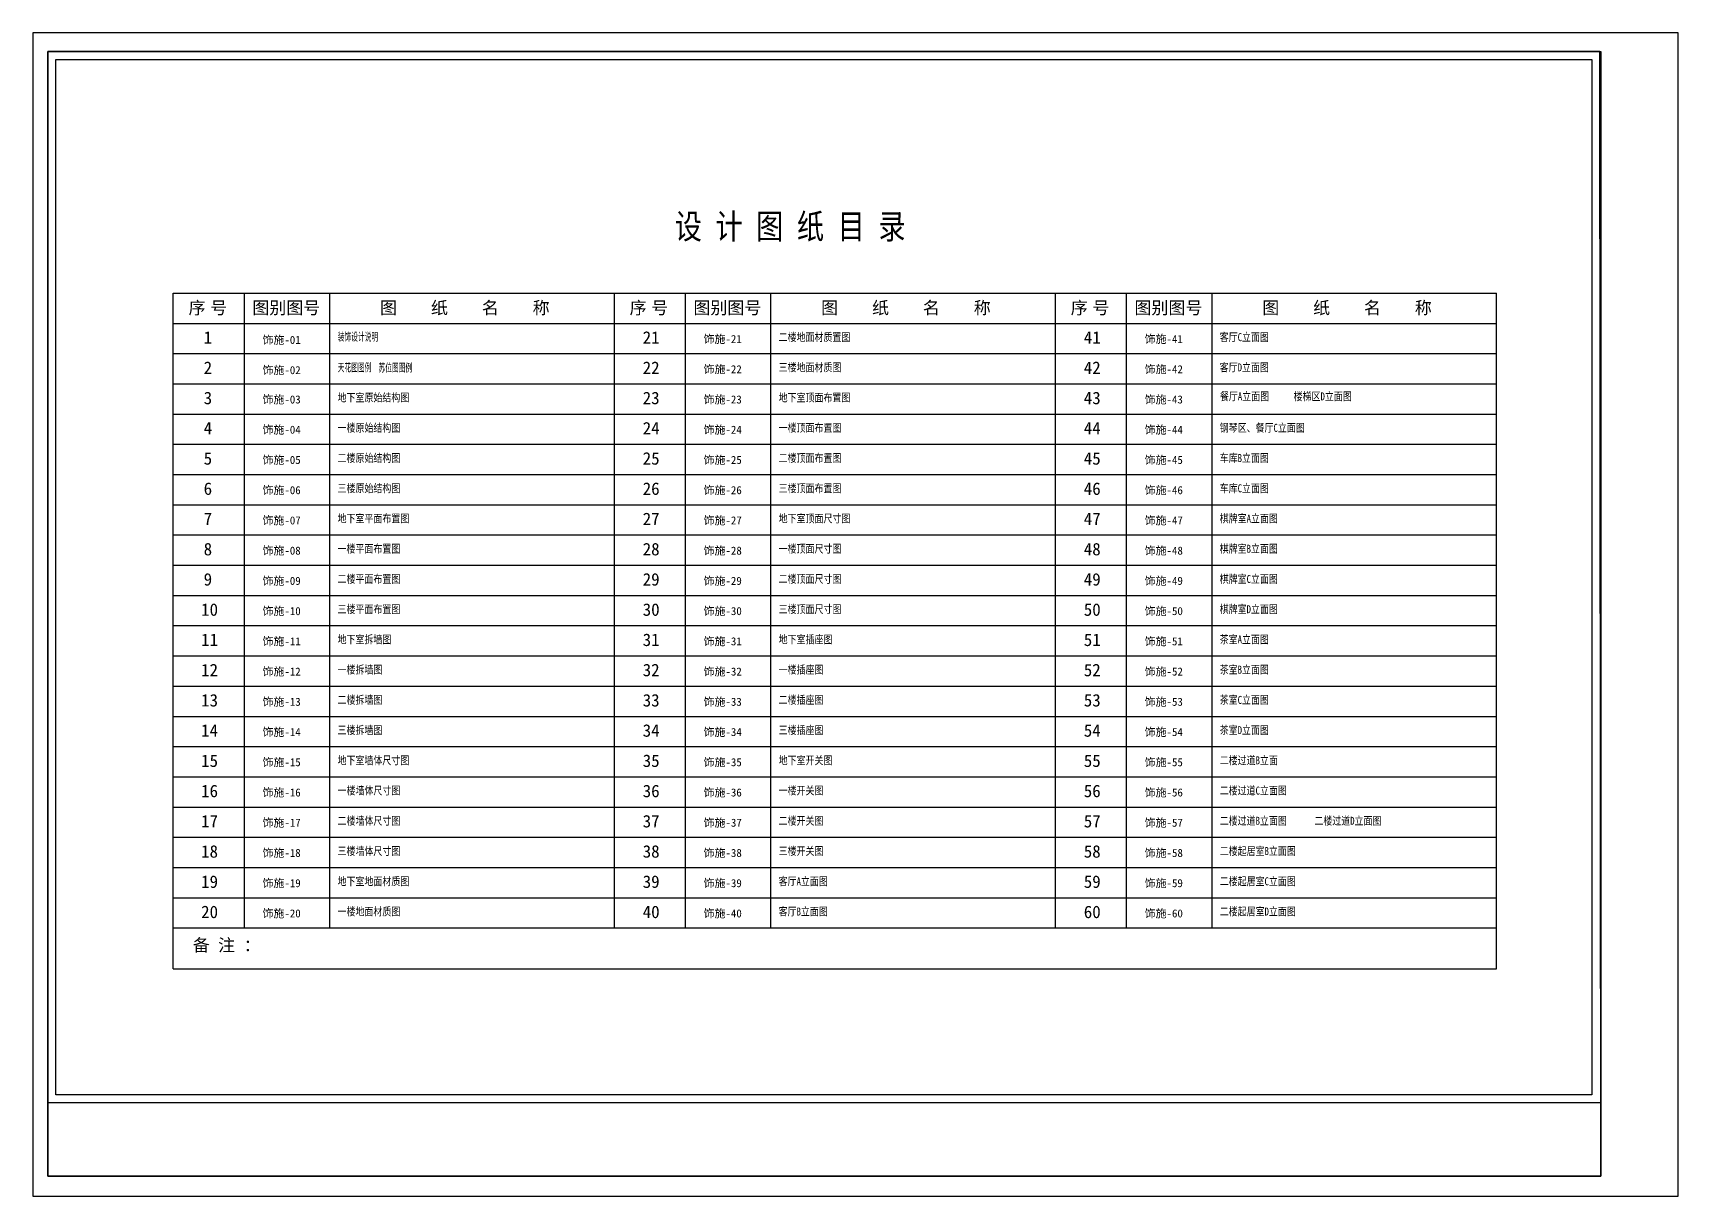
# Model space of a CAD drawing. Header units: millimetres. Extents: x -16 to 95855, y -80 to 32626.
# Drawn here: x -16 to 46235, y -80 to 32626 of the extents above; entities that cross this region are included whole.
import ezdxf

# ---------------------------------------------------------------- set-up
doc = ezdxf.new("R2010")
doc.units = ezdxf.units.MM
doc.layers.add('家具外线', color=3, linetype='Continuous')
doc.layers.add('标注', color=4, linetype='Continuous')
doc.styles.add('_HZTXT', font='txt.shx', dxfattribs={"width": 0.8, "bigfont": 'hztxt.shx'})
doc.styles.add('STYLE3', font='NSimSun.ttf', dxfattribs={"width": 0.6})

msp = doc.modelspace()

# ---------------------------------------------------------------- linework, layer by layer
at = {"layer": '家具外线'}
for p, q in [((44036, 2542), (403, 2542)), ((10344, 2542), (711, 2542)), ((44065, 2542), (10344, 2542))]:
    msp.add_line(p, q, dxfattribs=at)
for points in [[(46235, 32626), (-16, 32626), (-16, -80), (46235, -80)], [(403, 32103), (44065, 32103), (44065, 485), (403, 485)], [(628, 31878), (43810, 31878), (43810, 2767), (628, 2767)]]:
    msp.add_lwpolyline(points, close=True, dxfattribs=at)
msp.add_lwpolyline([(403, 32103), (403, 485), (44065, 485), (44036, 32103), (403, 32103)], dxfattribs=at)
at = {"layer": '标注', "ltscale": 1.5}
for p, q in [((3932, 25309), (28732, 25309)), ((3932, 6309), (3932, 25309)), ((5932, 7459), (5932, 25309)), ((8332, 7459), (8332, 25309)), ((16332, 7459), (16332, 25309)), ((18332, 7459), (18332, 25309)), ((20732, 7459), (20732, 25309)), ((28732, 7459), (28732, 25309)), ((28732, 25309), (41132, 25309)), ((28732, 7459), (28732, 25309)), ((30732, 7459), (30732, 25309)), ((33132, 7459), (33132, 25309)), ((41132, 6309), (41132, 25309)), ((3932, 24459), (28732, 24459)), ((28732, 24459), (41132, 24459)), ((3932, 23609), (28732, 23609)), ((28732, 23609), (41132, 23609)), ((3932, 22759), (28732, 22759)), ((28732, 22759), (41132, 22759)), ((3932, 21909), (28732, 21909)), ((28732, 21909), (41132, 21909)), ((3932, 21059), (28732, 21059)), ((28732, 21059), (41132, 21059)), ((3932, 20209), (28732, 20209)), ((28732, 20209), (41132, 20209)), ((3932, 19359), (28732, 19359)), ((28732, 19359), (41132, 19359)), ((3932, 18509), (28732, 18509)), ((28732, 18509), (41132, 18509)), ((3932, 17659), (28732, 17659)), ((28732, 17659), (41132, 17659)), ((3932, 16809), (28732, 16809)), ((28732, 16809), (41132, 16809)), ((3932, 15959), (28732, 15959)), ((28732, 15959), (41132, 15959)), ((3932, 15109), (28732, 15109)), ((28732, 15109), (41132, 15109)), ((3932, 14259), (28732, 14259)), ((28732, 14259), (41132, 14259)), ((3932, 13409), (28732, 13409)), ((28732, 13409), (41132, 13409)), ((3932, 12559), (28732, 12559)), ((28732, 12559), (41132, 12559)), ((3932, 11709), (28732, 11709)), ((28732, 11709), (41132, 11709)), ((3932, 10859), (28732, 10859)), ((28732, 10859), (41132, 10859)), ((3932, 10009), (28732, 10009)), ((28732, 10009), (41132, 10009)), ((3932, 9159), (28732, 9159)), ((28732, 9159), (41132, 9159)), ((3932, 8309), (28732, 8309)), ((28732, 8309), (41132, 8309)), ((3932, 7459), (28732, 7459)), ((28732, 7459), (41132, 7459)), ((3932, 6309), (28732, 6309)), ((28732, 6309), (41132, 6309))]:
    msp.add_line(p, q, dxfattribs=at)

# ---------------------------------------------------------------- texts
at = {"style": 'STYLE3'}
for s, p in [('饰施-01', (6440, 23881)), ('饰施-21', (18840, 23906)), ('饰施-41', (31240, 23906)), ('饰施-02', (6440, 23031)), ('饰施-22', (18840, 23056)), ('饰施-42', (31240, 23056)), ('饰施-03', (6440, 22206)), ('饰施-23', (18840, 22206)), ('饰施-43', (31240, 22206)), ('饰施-04', (6440, 21356)), ('饰施-24', (18840, 21356)), ('饰施-44', (31240, 21356)), ('饰施-05', (6440, 20506)), ('饰施-25', (18840, 20506)), ('饰施-45', (31240, 20506)), ('饰施-06', (6440, 19656)), ('饰施-26', (18840, 19656)), ('饰施-46', (31240, 19656)), ('饰施-07', (6440, 18806)), ('饰施-27', (18840, 18806)), ('饰施-47', (31240, 18806)), ('饰施-08', (6440, 17956)), ('饰施-28', (18840, 17956)), ('饰施-48', (31240, 17956)), ('饰施-09', (6440, 17106)), ('饰施-29', (18840, 17106)), ('饰施-49', (31240, 17106)), ('饰施-10', (6440, 16256)), ('饰施-30', (18840, 16256)), ('饰施-50', (31240, 16256)), ('饰施-11', (6440, 15406)), ('饰施-31', (18840, 15406)), ('饰施-51', (31240, 15406)), ('饰施-12', (6440, 14556)), ('饰施-32', (18840, 14556)), ('饰施-52', (31240, 14556)), ('饰施-13', (6440, 13706)), ('饰施-33', (18840, 13706)), ('饰施-53', (31240, 13706)), ('饰施-14', (6440, 12856)), ('饰施-34', (18840, 12856)), ('饰施-54', (31240, 12856)), ('饰施-15', (6440, 12006)), ('饰施-35', (18840, 12006)), ('饰施-55', (31240, 12006)), ('饰施-16', (6440, 11156)), ('饰施-36', (18840, 11156)), ('饰施-56', (31240, 11156)), ('饰施-17', (6440, 10306)), ('饰施-37', (18840, 10306)), ('饰施-57', (31240, 10306)), ('饰施-18', (6440, 9456)), ('饰施-38', (18840, 9456)), ('饰施-58', (31240, 9456)), ('饰施-19', (6440, 8606)), ('饰施-39', (18840, 8606)), ('饰施-59', (31240, 8606)), ('饰施-20', (6440, 7756)), ('饰施-40', (18840, 7756)), ('饰施-60', (31240, 7756))]:
    msp.add_text(s, height=225, dxfattribs=at).set_placement(p)
at = {"style": 'STYLE3', "width": 0.8}
for s, p in [('二楼地面材质置图 ', (20949, 23959)), ('客厅C立面图', (33349, 23959)), ('三楼地面材质图 ', (20949, 23109)), ('客厅D立面图', (33349, 23109)), ('地下室原始结构图 ', (8549, 22259)), ('地下室顶面布置图', (20949, 22259)), ('餐厅A立面图', (33354, 22294)), ('楼梯区D立面图', (35427, 22294)), ('一楼原始结构图 ', (8549, 21409)), ('一楼顶面布置图', (20949, 21409)), ('钢琴区、餐厅C立面图', (33349, 21409)), ('二楼原始结构图 ', (8549, 20559)), ('二楼顶面布置图', (20949, 20559)), ('车库B立面图', (33349, 20559)), ('三楼原始结构图 ', (8549, 19709)), ('三楼顶面布置图', (20949, 19709)), ('车库C立面图', (33349, 19709)), ('地下室平面布置图 ', (8549, 18859)), ('地下室顶面尺寸图 ', (20949, 18859)), ('棋牌室A立面图', (33349, 18859)), ('一楼平面布置图 ', (8549, 18009)), ('一楼顶面尺寸图 ', (20949, 18009)), ('棋牌室B立面图', (33349, 18009)), ('二楼平面布置图 ', (8549, 17159)), ('二楼顶面尺寸图 ', (20949, 17159)), ('棋牌室C立面图', (33349, 17159)), ('三楼平面布置图 ', (8549, 16309)), ('三楼顶面尺寸图 ', (20949, 16309)), ('棋牌室D立面图', (33349, 16309)), ('地下室拆墙图 ', (8549, 15459)), ('地下室插座图', (20949, 15459)), ('茶室A立面图', (33349, 15459)), ('一楼拆墙图 ', (8549, 14609)), ('一楼插座图 ', (20949, 14609)), ('茶室B立面图', (33349, 14609)), ('二楼拆墙图', (8549, 13759)), ('二楼插座图', (20949, 13759)), ('茶室C立面图', (33349, 13759)), ('三楼拆墙图', (8549, 12909)), ('三楼插座图', (20949, 12909)), ('茶室D立面图', (33349, 12909)), ('地下室墙体尺寸图 ', (8549, 12059)), ('地下室开关图 ', (20949, 12059)), ('二楼过道B立面', (33349, 12059)), ('一楼墙体尺寸图 ', (8549, 11209)), ('一楼开关图 ', (20949, 11209)), ('二楼过道C立面图', (33349, 11209)), ('二楼墙体尺寸图', (8549, 10359)), ('二楼开关图', (20949, 10359)), ('二楼过道B立面图', (33349, 10359)), ('二楼过道D立面图', (36010, 10359)), ('三楼墙体尺寸图', (8549, 9509)), ('三楼开关图', (20949, 9509)), ('二楼起居室B立面图', (33349, 9509)), ('地下室地面材质图 ', (8549, 8659)), ('客厅A立面图', (20949, 8659)), ('二楼起居室C立面图', (33349, 8659)), ('一楼地面材质图 ', (8549, 7809)), ('客厅B立面图', (20949, 7809)), ('二楼起居室D立面图', (33349, 7809))]:
    msp.add_text(s, height=225, dxfattribs=at).set_placement(p)
at = {"char_height": 225, "attachment_point": 1, "style": 'STYLE3'}
for s, insert, width in [('装饰设计说明', (8555, 24194), 4966.42), ('天花图图例', (8555, 23331), 4966.42), ('苏位图图例', (9701, 23324), 1161.46)]:
    msp.add_mtext(s, dxfattribs=dict(at, insert=insert, width=width))
at = {"layer": '标注', "color": 7, "insert": (18028, 27535), "char_height": 700, "width": 52087.76, "attachment_point": 1, "style": '_HZTXT'}
msp.add_mtext('{\\fSimSun|b0|i0|c134|p2;设 计 图 纸 目 录}', dxfattribs=at)
at = {"layer": '标注', "char_height": 350, "attachment_point": 1}
for s, insert in [('\\fﾺￚￌﾣﾤ|b0|i0|c134|p2;序 号', (4361, 25072)), ('\\fﾺￚￌﾣﾤ|b0|i0|c134|p2;图别图号', (6153, 25072)), ('{\\fSimHei|b0|i0|c134|p2;图    纸    名    称}', (9744, 25072)), ('\\fﾺￚￌﾣﾤ|b0|i0|c134|p2;序 号', (16761, 25072)), ('\\fﾺￚￌﾣﾤ|b0|i0|c134|p2;图别图号', (18553, 25072)), ('{\\fSimHei|b0|i0|c134|p2;图    纸    名    称}', (22144, 25072)), ('\\fﾺￚￌﾣﾤ|b0|i0|c134|p2;序 号', (29161, 25072)), ('\\fﾺￚￌﾣﾤ|b0|i0|c134|p2;图别图号', (30953, 25072)), ('{\\fSimHei|b0|i0|c134|p2;图    纸    名    称}', (34544, 25072)), ('1', (4785, 24236)), ('21', (17127, 24236)), ('41', (29527, 24236)), ('2', (4785, 23386)), ('22', (17127, 23386)), ('42', (29527, 23386)), ('3', (4785, 22536)), ('23', (17127, 22536)), ('43', (29527, 22536)), ('4', (4785, 21686)), ('24', (17127, 21686)), ('44', (29527, 21686)), ('5', (4785, 20836)), ('25', (17127, 20836)), ('45', (29527, 20836)), ('6', (4785, 19986)), ('26', (17127, 19986)), ('46', (29527, 19986)), ('7', (4785, 19136)), ('27', (17127, 19136)), ('47', (29527, 19136)), ('8', (4785, 18286)), ('28', (17127, 18286)), ('48', (29527, 18286)), ('9', (4785, 17436)), ('29', (17127, 17436)), ('49', (29527, 17436)), ('10', (4713, 16586)), ('30', (17127, 16586)), ('50', (29527, 16586)), ('11', (4713, 15736)), ('31', (17127, 15736)), ('51', (29527, 15736)), ('12', (4713, 14886)), ('32', (17127, 14886)), ('52', (29527, 14886)), ('13', (4713, 14036)), ('33', (17127, 14036)), ('53', (29527, 14036)), ('14', (4713, 13186)), ('34', (17127, 13186)), ('54', (29527, 13186)), ('15', (4713, 12336)), ('35', (17127, 12336)), ('55', (29527, 12336)), ('16', (4713, 11486)), ('36', (17127, 11486)), ('56', (29527, 11486)), ('17', (4713, 10636)), ('37', (17127, 10636)), ('57', (29527, 10636)), ('18', (4713, 9786)), ('38', (17127, 9786)), ('58', (29527, 9786)), ('19', (4713, 8936)), ('39', (17127, 8936)), ('59', (29527, 8936)), ('20', (4713, 8086)), ('40', (17127, 8086)), ('60', (29527, 8086)), ('{\\fSimSun|b0|i0|c134|p2;备 注 ：}', (4477, 7152))]:
    msp.add_mtext(s, dxfattribs=dict(at, insert=insert))

doc.saveas('drawing.dxf')
